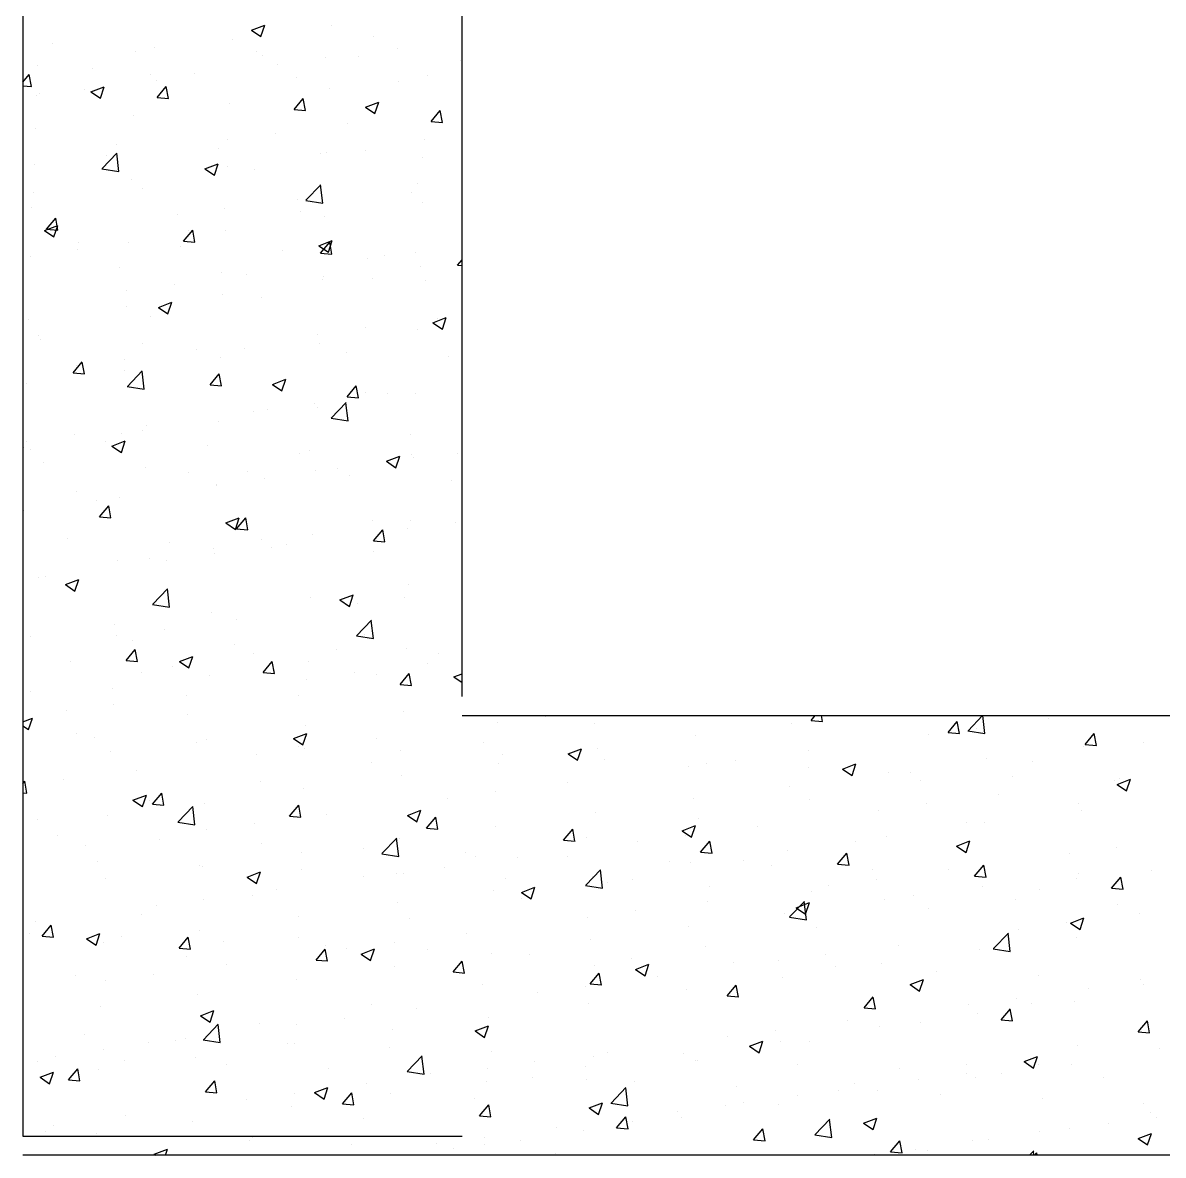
# Model space of a CAD drawing. Header units: millimetres. Extents: x 331487 to 517269, y 198509 to 399936.
# Drawn here: x 414920 to 415517, y 381929 to 382522 of the extents above; entities that cross this region are included whole.
import ezdxf

# ---------------------------------------------------------------- set-up
doc = ezdxf.new("R2010")
doc.units = ezdxf.units.MM
doc.header["$MEASUREMENT"] = 0
doc.layers.add('9th_Column', color=2, linetype='Continuous', lineweight=25)
doc.layers.add('COLUMN', color=6, linetype='Continuous')

msp = doc.modelspace()

# ---------------------------------------------------------------- linework, layer by layer
at = {"layer": '9th_Column'}
for p, q in [((414920.13, 384919.03), (414920.13, 381939.03)), ((415150.13, 382169.03), (415150.13, 384689.03)), ((415150.13, 382159.03), (419650.24, 382159.03)), ((414920.13, 381939.03), (415150.13, 381939.03)), ((419950.24, 381929.23), (414920.13, 381929.03))]:
    msp.add_line(p, q, dxfattribs=at)
at = {"layer": 'COLUMN', "color": 2, "linetype": 'Continuous'}
for p, q in [((415039.78, 382517.63), (415046.78, 382520.32)), ((415039.78, 382517.63), (415044.75, 382514.27)), ((415044.75, 382514.27), (415046.78, 382520.32)), ((415081.72, 382520.2), (415081.72, 382520.2)), ((414935.48, 382510.85), (414935.48, 382510.85)), ((415029.78, 382512.7), (415029.78, 382512.7)), ((415103.76, 382514.61), (415103.76, 382514.61)), ((414979.27, 382506.3), (414979.27, 382506.3)), ((414988.86, 382508.59), (414988.86, 382508.59)), ((415042.25, 382506.34), (415042.25, 382506.34)), ((415045.44, 382504.6), (415045.44, 382504.6)), ((415078.54, 382503.16), (415078.54, 382503.16)), ((415095.63, 382504.08), (415095.63, 382504.08)), ((415116.41, 382508.15), (415116.41, 382508.15)), ((414927.92, 382499.26), (414927.92, 382499.26)), ((414956.57, 382497.42), (414956.57, 382497.42)), ((415053.51, 382499.86), (415053.51, 382499.86)), ((415149.01, 382501.83), (415149.01, 382501.83)), ((414920.13, 382490.48), (414923.5, 382494.49)), ((414924.65, 382488.21), (414923.49, 382494.48)), ((414987.12, 382494.59), (414987.12, 382494.59)), ((414990.35, 382491.55), (414990.35, 382491.55)), ((415009.95, 382495.16), (415009.95, 382495.16)), ((415063.33, 382492.91), (415063.33, 382492.91)), ((415131.84, 382493.95), (415131.84, 382493.95)), ((414920.13, 382488.61), (414924.65, 382488.22)), ((414952.48, 382486.56), (414952.48, 382486.56)), ((414955.76, 382485.38), (414962.76, 382488.06)), ((414955.76, 382485.38), (414960.73, 382482.02)), ((414960.73, 382482.02), (414962.75, 382488.06)), ((414990.4, 382482.47), (414995.22, 382488.21)), ((414996.38, 382481.94), (414995.22, 382488.2)), ((415080.5, 382486.91), (415080.5, 382486.91)), ((415116.71, 382490.65), (415116.71, 382490.65)), ((414927.44, 382483.27), (414927.44, 382483.27)), ((414928.8, 382484.58), (414928.8, 382484.58)), ((414990.4, 382482.47), (414996.38, 382481.94)), ((415028.56, 382479.41), (415028.56, 382479.41)), ((415062.13, 382476.19), (415066.95, 382481.94)), ((415068.1, 382475.66), (415066.95, 382481.93)), ((415099.47, 382477.37), (415106.47, 382480.05)), ((415104.44, 382474.01), (415106.47, 382480.05)), ((414978.05, 382473.01), (414978.05, 382473.01)), ((415062.13, 382476.19), (415068.11, 382475.67)), ((415099.47, 382477.37), (415104.44, 382474.01)), ((415133.86, 382469.92), (415138.68, 382475.66)), ((415139.83, 382469.39), (415138.67, 382475.65)), ((415090.11, 382468.7), (415090.11, 382468.7)), ((415133.86, 382469.92), (415139.83, 382469.39)), ((414926.71, 382465.97), (414926.71, 382465.97)), ((415052.23, 382463.72), (415052.23, 382463.72)), ((414968.97, 382457.76), (414968.97, 382457.76)), ((415022.35, 382455.51), (415022.35, 382455.51)), ((415027.2, 382460.42), (415027.2, 382460.42)), ((415099.63, 382454.94), (415099.63, 382454.94)), ((415130.63, 382460.66), (415130.63, 382460.66)), ((414961.61, 382445.25), (414969.4, 382453.37)), ((414964.04, 382452.11), (414964.04, 382452.11)), ((414970.42, 382443.78), (414969.31, 382453.28)), ((415075.73, 382453.25), (415075.73, 382453.25)), ((415079.29, 382453.62), (415079.29, 382453.62)), ((415129.12, 382451), (415129.12, 382451)), ((414926.17, 382447.12), (414926.17, 382447.12)), ((414961.52, 382445.16), (414970.42, 382443.78)), ((415015.45, 382445.11), (415022.45, 382447.8)), ((415015.45, 382445.11), (415020.42, 382441.76)), ((415020.42, 382441.76), (415022.44, 382447.8)), ((415027.35, 382446.12), (415027.35, 382446.12)), ((415041.31, 382444.93), (415041.31, 382444.93)), ((414976.84, 382439.72), (414976.84, 382439.72)), ((415126.95, 382437.58), (415126.95, 382437.58)), ((414925.49, 382432.68), (414925.49, 382432.68)), ((414982.99, 382434.92), (414982.99, 382434.92)), ((415068.34, 382428.7), (415076.13, 382436.82)), ((415077.14, 382427.23), (415076.04, 382436.73)), ((415123.59, 382432.99), (415123.59, 382432.99)), ((415063.8, 382429.26), (415063.8, 382429.26)), ((415068.25, 382428.61), (415077.14, 382427.23)), ((415129.41, 382427.37), (415129.41, 382427.37)), ((414924.67, 382424.91), (414924.67, 382424.91)), ((414932.55, 382413.52), (414937.37, 382419.27)), ((414938.53, 382412.99), (414937.37, 382419.26)), ((415000.89, 382420.98), (415000.89, 382420.98)), ((415025.93, 382424.28), (415025.93, 382424.28)), ((415065.27, 382422.98), (415065.27, 382422.98)), ((415078.07, 382420.33), (415078.07, 382420.33)), ((414931.42, 382412.86), (414938.43, 382415.55)), ((414932.55, 382413.52), (414938.53, 382413)), ((414936.39, 382409.5), (414938.42, 382415.55)), ((414931.42, 382412.86), (414936.4, 382409.51)), ((414937.74, 382412.67), (414937.74, 382412.67)), ((415004.28, 382407.25), (415009.1, 382412.99)), ((415004.28, 382407.25), (415010.26, 382406.72)), ((415006.95, 382412.97), (415006.95, 382412.97)), ((415010.25, 382406.72), (415009.1, 382412.98)), ((415026.13, 382412.84), (415026.13, 382412.84)), ((415075.14, 382404.85), (415082.14, 382407.54)), ((415080.11, 382401.5), (415082.13, 382407.54)), ((414948.63, 382402.96), (414948.63, 382402.96)), ((414949.5, 382406.66), (414949.5, 382406.66)), ((414975.62, 382406.43), (414975.62, 382406.43)), ((415002.88, 382404.41), (415002.88, 382404.41)), ((415056.26, 382402.15), (415056.26, 382402.15)), ((415075.14, 382404.85), (415080.11, 382401.5)), ((415076, 382400.97), (415080.83, 382406.72)), ((415081.98, 382400.44), (415080.82, 382406.71)), ((415125.68, 382401.43), (415125.68, 382401.43)), ((414924.28, 382399.39), (414924.28, 382399.39)), ((415076, 382400.97), (415081.98, 382400.45)), ((415100.65, 382398.14), (415100.65, 382398.14)), ((415109.64, 382399.9), (415109.64, 382399.9)), ((415147.73, 382394.7), (415150.13, 382397.56)), ((414970.58, 382393.23), (414970.58, 382393.23)), ((415023.96, 382390.98), (415023.96, 382390.98)), ((415037.49, 382389.82), (415037.49, 382389.82)), ((415128.2, 382394.08), (415128.2, 382394.08)), ((415147.73, 382394.7), (415150.13, 382394.49)), ((414999.62, 382384.84), (414999.62, 382384.84)), ((415076.85, 382387.04), (415076.85, 382387.04)), ((415077.34, 382388.72), (415077.34, 382388.72)), ((415103.46, 382387.98), (415103.46, 382387.98)), ((415130.73, 382386.46), (415130.73, 382386.46)), ((414974.59, 382381.54), (414974.59, 382381.54)), ((415024.91, 382379.55), (415024.91, 382379.55)), ((415045.14, 382377.97), (415045.14, 382377.97)), ((414974.4, 382373.14), (414974.4, 382373.14)), ((414991.12, 382372.6), (414998.12, 382375.29)), ((414991.12, 382372.6), (414996.09, 382369.24)), ((414996.08, 382369.24), (414998.11, 382375.29)), ((414923.06, 382366.1), (414923.06, 382366.1)), ((414986.83, 382367.96), (414986.83, 382367.96)), ((415134.83, 382364.59), (415141.83, 382367.28)), ((415137.25, 382366.98), (415137.25, 382366.98)), ((415139.8, 382361.23), (415141.83, 382367.28)), ((415099.37, 382361.99), (415099.37, 382361.99)), ((415126.98, 382360.8), (415126.98, 382360.8)), ((415134.83, 382364.59), (415139.8, 382361.23)), ((414928.51, 382357.95), (414928.51, 382357.95)), ((414929.6, 382355.83), (414929.6, 382355.83)), ((414982.98, 382353.58), (414982.98, 382353.58)), ((415074.34, 382358.69), (415074.34, 382358.69)), ((415075.64, 382353.75), (415075.64, 382353.75)), ((415011.19, 382350.38), (415011.19, 382350.38)), ((415036.36, 382351.32), (415036.36, 382351.32)), ((415089.75, 382349.07), (415089.75, 382349.07)), ((414946.43, 382338.3), (414951.25, 382344.05)), ((414948.28, 382342.1), (414948.28, 382342.1)), ((414952.4, 382337.77), (414951.25, 382344.04)), ((414973.31, 382345.39), (414973.31, 382345.39)), ((415023.7, 382346.26), (415023.7, 382346.26)), ((415143.13, 382346.81), (415143.13, 382346.81)), ((414946.43, 382338.3), (414952.41, 382337.78)), ((414973.19, 382339.85), (414973.19, 382339.85)), ((414974.87, 382331.29), (414982.66, 382339.41)), ((414983.68, 382329.82), (414982.57, 382339.31)), ((415018.15, 382332.03), (415022.97, 382337.77)), ((415024.13, 382331.5), (415022.97, 382337.77)), ((414921.84, 382332.81), (414921.84, 382332.81)), ((414974.78, 382331.19), (414983.68, 382329.81)), ((415018.15, 382332.03), (415024.13, 382331.5)), ((415050.81, 382332.34), (415057.81, 382335.02)), ((415050.81, 382332.34), (415055.78, 382328.98)), ((415055.78, 382328.98), (415057.8, 382335.02)), ((415089.88, 382325.75), (415094.7, 382331.5)), ((415095.85, 382325.22), (415094.7, 382331.49)), ((415089.88, 382325.75), (415095.86, 382325.23)), ((415099.33, 382328.31), (415099.33, 382328.31)), ((415110.94, 382327.54), (415110.94, 382327.54)), ((415125.76, 382327.51), (415125.76, 382327.51)), ((415041.02, 382318.3), (415041.02, 382318.3)), ((415048.03, 382319.25), (415048.03, 382319.25)), ((415073.07, 382322.55), (415073.07, 382322.55)), ((415074.42, 382320.47), (415074.42, 382320.47)), ((415081.6, 382314.74), (415089.39, 382322.85)), ((415090.4, 382313.26), (415089.29, 382322.76)), ((415022.48, 382312.97), (415022.48, 382312.97)), ((415081.51, 382314.64), (415090.4, 382313.26)), ((414947.01, 382305.95), (414947.01, 382305.95)), ((414971.97, 382306.57), (414971.97, 382306.57)), ((414982.7, 382308.29), (414982.7, 382308.29)), ((414984.88, 382310.94), (414984.88, 382310.94)), ((415123.3, 382306.36), (415123.3, 382306.36)), ((414921.97, 382302.66), (414921.97, 382302.66)), ((414963.51, 382302.48), (414963.51, 382302.48)), ((414966.78, 382300.08), (414973.79, 382302.77)), ((414966.78, 382300.08), (414971.76, 382296.73)), ((414971.75, 382296.73), (414973.78, 382302.77)), ((415016.89, 382300.22), (415016.89, 382300.22)), ((414920.63, 382299.52), (414920.63, 382299.52)), ((414924.38, 382298.28), (414924.38, 382298.28)), ((415064.98, 382296.35), (415064.98, 382296.35)), ((415070.27, 382297.97), (415070.27, 382297.97)), ((415110.5, 382292.07), (415117.5, 382294.76)), ((415115.47, 382288.72), (415117.49, 382294.76)), ((415123.66, 382295.71), (415123.66, 382295.71)), ((415124.55, 382294.22), (415124.55, 382294.22)), ((415147.79, 382296.41), (415147.79, 382296.41)), ((414931.21, 382291.3), (414931.21, 382291.3)), ((414984.59, 382289.05), (414984.59, 382289.05)), ((415084.63, 382288.09), (415084.63, 382288.09)), ((415110.5, 382292.07), (415115.47, 382288.72)), ((415006.66, 382286.34), (415006.66, 382286.34)), ((415037.98, 382286.79), (415037.98, 382286.79)), ((415046.76, 382283.11), (415046.76, 382283.11)), ((415073.21, 382287.18), (415073.21, 382287.18)), ((415091.36, 382284.53), (415091.36, 382284.53)), ((415144.74, 382282.28), (415144.74, 382282.28)), ((414948.34, 382276.33), (414948.34, 382276.33)), ((415021.27, 382279.68), (415021.27, 382279.68)), ((415021.73, 382279.81), (415021.73, 382279.81)), ((414958.57, 382271.5), (414958.57, 382271.5)), ((414970.76, 382273.28), (414970.76, 382273.28)), ((414920.7, 382266.51), (414920.7, 382266.51)), ((414960.3, 382263.08), (414965.12, 382268.83)), ((414966.28, 382262.55), (414965.12, 382268.82)), ((414960.3, 382263.08), (414966.28, 382262.56)), ((415026.47, 382259.82), (415033.48, 382262.51)), ((415026.47, 382259.82), (415031.45, 382256.47)), ((415031.44, 382256.47), (415033.47, 382262.51)), ((415032.03, 382256.81), (415036.85, 382262.55)), ((415038, 382256.28), (415036.85, 382262.55)), ((415103.17, 382261.35), (415103.17, 382261.35)), ((415123.33, 382260.93), (415123.33, 382260.93)), ((415146.52, 382260.26), (415146.52, 382260.26)), ((415032.03, 382256.81), (415038.01, 382256.29)), ((415071.99, 382253.89), (415071.99, 382253.89)), ((415103.75, 382250.53), (415108.58, 382256.28)), ((415109.73, 382250), (415108.57, 382256.27)), ((415121.48, 382256.97), (415121.48, 382256.97)), ((414943.61, 382251.65), (414943.61, 382251.65)), ((414997, 382249.39), (414997, 382249.39)), ((415020.05, 382246.39), (415020.05, 382246.39)), ((415044.85, 382251.34), (415044.85, 382251.34)), ((415050.38, 382247.14), (415050.38, 382247.14)), ((415058.33, 382248.65), (415058.33, 382248.65)), ((415103.76, 382250.53), (415109.73, 382250.01)), ((414986.53, 382241.33), (414986.53, 382241.33)), ((414995.42, 382240.37), (414995.42, 382240.37)), ((415020.45, 382243.67), (415020.45, 382243.67)), ((415103.76, 382244.88), (415103.76, 382244.88)), ((414969.54, 382239.99), (414969.54, 382239.99)), ((414928.21, 382231.32), (414928.21, 382231.32)), ((414932.26, 382232.06), (414932.26, 382232.06)), ((414942.45, 382227.57), (414949.45, 382230.26)), ((414947.42, 382224.21), (414949.45, 382230.26)), ((414942.45, 382227.57), (414947.43, 382224.21)), ((414988.13, 382217.32), (414995.92, 382225.44)), ((414996.93, 382215.85), (414995.83, 382225.35)), ((415086.17, 382219.56), (415093.17, 382222.25)), ((415091.13, 382216.2), (415093.16, 382222.25)), ((415122.12, 382227.64), (415122.12, 382227.64)), ((414988.04, 382217.23), (414996.93, 382215.85)), ((415070.77, 382220.6), (415070.77, 382220.6)), ((415086.17, 382219.56), (415091.14, 382216.2)), ((415095.18, 382217.53), (415095.18, 382217.53)), ((415120.21, 382220.82), (415120.21, 382220.82)), ((415018.83, 382213.1), (415018.83, 382213.1)), ((414968.32, 382206.7), (414968.32, 382206.7)), ((414994.15, 382204.23), (414994.15, 382204.23)), ((415032.02, 382209.21), (415032.02, 382209.21)), ((415094.85, 382200.77), (415102.64, 382208.89)), ((415103.66, 382199.3), (415102.55, 382208.8)), ((414924.14, 382200.55), (414924.14, 382200.55)), ((414969.11, 382200.93), (414969.11, 382200.93)), ((414977.52, 382198.29), (414977.52, 382198.29)), ((415094.76, 382200.68), (415103.66, 382199.3)), ((415099.04, 382201.69), (415099.04, 382201.69)), ((414974.18, 382187.86), (414979, 382193.61)), ((414980.15, 382187.33), (414979, 382193.6)), ((415030.9, 382196.04), (415030.9, 382196.04)), ((415084.29, 382193.78), (415084.29, 382193.78)), ((415120.9, 382194.35), (415120.9, 382194.35)), ((414945.23, 382187.11), (414945.23, 382187.11)), ((414974.18, 382187.86), (414980.16, 382187.34)), ((415002.14, 382187.31), (415009.14, 382189.99)), ((415002.14, 382187.31), (415007.12, 382183.95)), ((415007.11, 382183.95), (415009.14, 382189.99)), ((415040.72, 382191.67), (415040.72, 382191.67)), ((415045.9, 382181.59), (415050.72, 382187.33)), ((415051.88, 382181.06), (415050.72, 382187.33)), ((415069.56, 382187.31), (415069.56, 382187.31)), ((415131.78, 382186.37), (415131.78, 382186.37)), ((415137.67, 382191.53), (415137.67, 382191.53)), ((414982.4, 382181.66), (414982.4, 382181.66)), ((414998.61, 382184.86), (414998.61, 382184.86)), ((415045.9, 382181.59), (415051.88, 382181.07)), ((415051.99, 382182.6), (415051.99, 382182.6)), ((415093.9, 382181.38), (415093.9, 382181.38)), ((415105.37, 382180.35), (415105.37, 382180.35)), ((415117.63, 382175.31), (415122.45, 382181.06)), ((415123.6, 382174.78), (415122.45, 382181.05)), ((415145.86, 382179.3), (415150.13, 382180.94)), ((415017.62, 382179.81), (415017.62, 382179.81)), ((415068.87, 382178.09), (415068.87, 382178.09)), ((415117.63, 382175.31), (415123.61, 382174.79)), ((415123, 382179.73), (415123, 382179.73)), ((415145.86, 382179.3), (415150.13, 382176.41)), ((414924.08, 382171.65), (414924.08, 382171.65)), ((414967.11, 382173.41), (414967.11, 382173.41)), ((415005.71, 382169.77), (415005.71, 382169.77)), ((415064.68, 382169.72), (415064.68, 382169.72)), ((414967.84, 382164.78), (414967.84, 382164.78)), ((414920.13, 382155.83), (414925.12, 382157.74)), ((414923.09, 382151.7), (414925.12, 382157.74)), ((414942.81, 382161.49), (414942.81, 382161.49)), ((415006.36, 382159.71), (415006.36, 382159.71)), ((415119.68, 382161.06), (415119.68, 382161.06)), ((415193.66, 382158.54), (415193.66, 382158.54)), ((415332.81, 382156.49), (415334.94, 382159.03)), ((415332.81, 382156.49), (415338.79, 382155.97)), ((415338.78, 382155.96), (415338.22, 382159.03)), ((415415.03, 382151.12), (415422.62, 382159.03)), ((415423.83, 382149.64), (415422.74, 382159.03)), ((415457.35, 382157.27), (415457.35, 382157.27)), ((414920.13, 382153.7), (414923.1, 382151.7)), ((415068.34, 382154.02), (415068.34, 382154.02)), ((415168.62, 382155.24), (415168.62, 382155.24)), ((415219.51, 382154.74), (415219.51, 382154.74)), ((415322.77, 382155.11), (415322.77, 382155.11)), ((415404.53, 382150.21), (415409.36, 382155.96)), ((415410.51, 382149.68), (415409.35, 382155.95)), ((415414.94, 382151.02), (415423.83, 382149.64)), ((415419.47, 382152.29), (415419.47, 382152.29)), ((414948.04, 382149.7), (414948.04, 382149.7)), ((414957.63, 382147.46), (414957.63, 382147.46)), ((415011.01, 382145.21), (415011.01, 382145.21)), ((415016.4, 382146.52), (415016.4, 382146.52)), ((415061.83, 382147.04), (415068.84, 382149.73)), ((415061.83, 382147.04), (415066.81, 382143.69)), ((415066.8, 382143.69), (415068.83, 382149.73)), ((415105.47, 382146.93), (415105.47, 382146.93)), ((415161.19, 382144.73), (415161.19, 382144.73)), ((415272.26, 382148.71), (415272.26, 382148.71)), ((415394.44, 382148.99), (415394.44, 382148.99)), ((415404.53, 382150.21), (415410.51, 382149.69)), ((415476.26, 382143.94), (415481.08, 382149.68)), ((415482.23, 382143.41), (415481.08, 382149.68)), ((415506.97, 382145.13), (415506.97, 382145.13)), ((414965.89, 382140.12), (414965.89, 382140.12)), ((415042.56, 382138.64), (415042.56, 382138.64)), ((415064.39, 382142.95), (415064.39, 382142.95)), ((415067.6, 382141.94), (415067.6, 382141.94)), ((415117.77, 382140.69), (415117.77, 382140.69)), ((415205.55, 382139.04), (415212.55, 382141.72)), ((415205.55, 382139.04), (415210.52, 382135.68)), ((415210.52, 382135.68), (415212.54, 382141.72)), ((415220.92, 382141.67), (415220.92, 382141.67)), ((415331.29, 382140.68), (415331.29, 382140.68)), ((415475.35, 382142.76), (415475.35, 382142.76)), ((415476.26, 382143.94), (415482.24, 382143.42)), ((415102.87, 382134.72), (415102.87, 382134.72)), ((415168.98, 382134.17), (415168.98, 382134.17)), ((415171.16, 382138.44), (415171.16, 382138.44)), ((415224.54, 382136.18), (415224.54, 382136.18)), ((415277.92, 382133.93), (415277.92, 382133.93)), ((415293.41, 382135.69), (415293.41, 382135.69)), ((415349.26, 382131.03), (415356.26, 382133.72)), ((415354.23, 382127.67), (415356.26, 382133.71)), ((415424.84, 382136.36), (415424.84, 382136.36)), ((415448.66, 382135.12), (415448.66, 382135.12)), ((414979.41, 382130.33), (414979.41, 382130.33)), ((415118.47, 382127.77), (415118.47, 382127.77)), ((415268.38, 382132.4), (415268.38, 382132.4)), ((415331.3, 382131.67), (415331.3, 382131.67)), ((415349.26, 382131.03), (415354.23, 382127.67)), ((415373.5, 382129.32), (415373.5, 382129.32)), ((415384.69, 382129.42), (415384.69, 382129.42)), ((415438.07, 382127.16), (415438.07, 382127.16)), ((414920.13, 382123.46), (414921.15, 382124.67)), ((414922.3, 382118.39), (414921.14, 382124.66)), ((414941.53, 382125.34), (414941.53, 382125.34)), ((415044.55, 382124.71), (415044.55, 382124.71)), ((415067.13, 382120.73), (415067.13, 382120.73)), ((415205.22, 382124.08), (415205.22, 382124.08)), ((415321.56, 382121.82), (415321.56, 382121.82)), ((415390.34, 382125.11), (415390.34, 382125.11)), ((415491.45, 382124.91), (415491.45, 382124.91)), ((415492.97, 382123.02), (415499.97, 382125.71)), ((415492.97, 382123.02), (415497.95, 382119.66)), ((415494.2, 382126.15), (415494.2, 382126.15)), ((415497.94, 382119.66), (415499.97, 382125.7)), ((414920.13, 382118.59), (414922.3, 382118.4)), ((414977.81, 382114.79), (414984.81, 382117.48)), ((414977.81, 382114.79), (414982.79, 382111.44)), ((414982.78, 382111.44), (414984.81, 382117.48)), ((414986.24, 382114.7), (414986.24, 382114.7)), ((414988.05, 382112.65), (414992.87, 382118.39)), ((414994.03, 382112.11), (414992.87, 382118.38)), ((415142.32, 382115.8), (415142.32, 382115.8)), ((415167.35, 382119.1), (415167.35, 382119.1)), ((415271.05, 382115.42), (415271.05, 382115.42)), ((415332.02, 382115.1), (415332.02, 382115.1)), ((415431.04, 382117.83), (415431.04, 382117.83)), ((414988.05, 382112.65), (414994.03, 382112.12)), ((415001.39, 382103.36), (415009.18, 382111.48)), ((415010.19, 382101.89), (415009.09, 382111.39)), ((415015.19, 382113.23), (415015.19, 382113.23)), ((415059.78, 382106.37), (415064.6, 382112.12)), ((415065.75, 382105.84), (415064.6, 382112.11)), ((415121.52, 382106.78), (415128.53, 382109.47)), ((415126.49, 382103.43), (415128.52, 382109.47)), ((415368.13, 382109.55), (415368.13, 382109.55)), ((415393.17, 382112.85), (415393.17, 382112.85)), ((415472.62, 382113.16), (415472.62, 382113.16)), ((415474.13, 382109.47), (415474.13, 382109.47)), ((414927.92, 382104.69), (414927.92, 382104.69)), ((414964.68, 382106.83), (414964.68, 382106.83)), ((415001.3, 382103.27), (415010.19, 382101.89)), ((415059.78, 382106.37), (415065.76, 382105.85)), ((415079.16, 382107.49), (415079.16, 382107.49)), ((415121.52, 382106.78), (415126.5, 382103.43)), ((415131.51, 382100.09), (415136.33, 382105.84)), ((415137.48, 382099.56), (415136.32, 382105.83)), ((415219.7, 382108.38), (415219.7, 382108.38)), ((415273.7, 382105.09), (415273.7, 382105.09)), ((415414.3, 382103.15), (415414.3, 382103.15)), ((415423.62, 382103.07), (415423.62, 382103.07)), ((415016.25, 382099.2), (415016.25, 382099.2)), ((415041.29, 382102.5), (415041.29, 382102.5)), ((415131.51, 382100.09), (415137.48, 382099.57)), ((415167.76, 382100.88), (415167.76, 382100.88)), ((415203.23, 382093.82), (415208.05, 382099.56)), ((415209.2, 382093.29), (415208.05, 382099.56)), ((415265.24, 382098.77), (415272.24, 382101.46)), ((415265.24, 382098.77), (415270.21, 382095.42)), ((415270.21, 382095.42), (415272.23, 382101.46)), ((415304.98, 382101.24), (415304.98, 382101.24)), ((414938.15, 382096.36), (414938.15, 382096.36)), ((414953.1, 382090.89), (414953.1, 382090.89)), ((414991.54, 382094.11), (414991.54, 382094.11)), ((415044.92, 382091.85), (415044.92, 382091.85)), ((415108.11, 382086.81), (415115.9, 382094.93)), ((415116.92, 382085.34), (415115.81, 382094.83)), ((415117.25, 382094.48), (415117.25, 382094.48)), ((415203.23, 382093.82), (415209.21, 382093.3)), ((415215.38, 382095.08), (415215.38, 382095.08)), ((415242.07, 382092.95), (415242.07, 382092.95)), ((415267.11, 382096.25), (415267.11, 382096.25)), ((415274.96, 382087.54), (415279.78, 382093.29)), ((415280.93, 382087.01), (415279.77, 382093.28)), ((415355.98, 382093.14), (415355.98, 382093.14)), ((415372.28, 382096.03), (415372.28, 382096.03)), ((415408.95, 382090.77), (415415.95, 382093.45)), ((415413.92, 382087.41), (415415.95, 382093.45)), ((415065.91, 382087.44), (415065.91, 382087.44)), ((415098.3, 382089.59), (415098.3, 382089.59)), ((415108.02, 382086.71), (415116.92, 382085.33)), ((415151.68, 382087.34), (415151.68, 382087.34)), ((415157.06, 382085.07), (415157.06, 382085.07)), ((415205.07, 382085.08), (415205.07, 382085.08)), ((415274.96, 382087.54), (415280.93, 382087.02)), ((415320.34, 382088.53), (415320.34, 382088.53)), ((415346.68, 382081.27), (415351.5, 382087.01)), ((415352.66, 382080.74), (415351.5, 382087.01)), ((415408.95, 382090.77), (415413.92, 382087.41)), ((415467.89, 382086.71), (415467.89, 382086.71)), ((415492.92, 382090), (415492.92, 382090)), ((414959.24, 382082.93), (414959.24, 382082.93)), ((415012.62, 382080.67), (415012.62, 382080.67)), ((415013.97, 382079.94), (415013.97, 382079.94)), ((415141.04, 382079.65), (415141.04, 382079.65)), ((415178.92, 382084.64), (415178.92, 382084.64)), ((415258.45, 382082.83), (415258.45, 382082.83)), ((415269.83, 382082.13), (415269.83, 382082.13)), ((415297.66, 382083.13), (415297.66, 382083.13)), ((415311.83, 382080.57), (415311.83, 382080.57)), ((415346.68, 382081.27), (415352.66, 382080.75)), ((415418.41, 382074.99), (415423.23, 382080.74)), ((415424.38, 382074.46), (415423.23, 382080.73)), ((414963.46, 382073.54), (414963.46, 382073.54)), ((415037.5, 382074.53), (415044.5, 382077.22)), ((415037.5, 382074.53), (415042.48, 382071.17)), ((415042.47, 382071.17), (415044.5, 382077.22)), ((415066, 382078.42), (415066, 382078.42)), ((415098.74, 382075.06), (415098.74, 382075.06)), ((415116.01, 382076.36), (415116.01, 382076.36)), ((415119.39, 382076.16), (415119.39, 382076.16)), ((415172.77, 382073.91), (415172.77, 382073.91)), ((415214.84, 382070.26), (415222.63, 382078.37)), ((415218.49, 382075.09), (415218.49, 382075.09)), ((415223.64, 382068.78), (415222.53, 382078.28)), ((415239.34, 382073.12), (415239.34, 382073.12)), ((415365.21, 382078.32), (415365.21, 382078.32)), ((415366.86, 382073.41), (415366.86, 382073.41)), ((415404.73, 382078.39), (415404.73, 382078.39)), ((415418.41, 382074.99), (415424.39, 382074.47)), ((415418.59, 382076.06), (415418.59, 382076.06)), ((415471.98, 382073.81), (415471.98, 382073.81)), ((415472.92, 382076.18), (415472.92, 382076.18)), ((415490.14, 382068.72), (415494.96, 382074.46)), ((415496.11, 382068.19), (415494.95, 382074.46)), ((415510.81, 382078.17), (415510.81, 382078.17)), ((415052.85, 382068.04), (415052.85, 382068.04)), ((415166.55, 382067.59), (415166.55, 382067.59)), ((415181.22, 382066.52), (415188.22, 382069.21)), ((415186.18, 382063.16), (415188.21, 382069.21)), ((415214.75, 382070.16), (415223.64, 382068.78)), ((415226.15, 382071.65), (415226.15, 382071.65)), ((415279.53, 382069.4), (415279.53, 382069.4)), ((415332.91, 382067.14), (415332.91, 382067.14)), ((415341.83, 382070.11), (415341.83, 382070.11)), ((415422.41, 382069.78), (415422.41, 382069.78)), ((415452.49, 382068.16), (415452.49, 382068.16)), ((415490.14, 382068.72), (415496.11, 382068.2)), ((415014.98, 382063.06), (415014.98, 382063.06)), ((415040.43, 382065.05), (415040.43, 382065.05)), ((415116.04, 382061.19), (415116.04, 382061.19)), ((415181.02, 382063.11), (415181.02, 382063.11)), ((415181.22, 382066.52), (415186.19, 382063.17)), ((415278.67, 382061.8), (415278.67, 382061.8)), ((415321.56, 382053.7), (415329.35, 382061.82)), ((415324.93, 382058.51), (415331.93, 382061.2)), ((415330.36, 382052.23), (415329.26, 382061.73)), ((415329.9, 382055.16), (415331.93, 382061.2)), ((415371.06, 382062.74), (415371.06, 382062.74)), ((415386.3, 382064.88), (415386.3, 382064.88)), ((415439.68, 382062.63), (415439.68, 382062.63)), ((414982.11, 382055.03), (414982.11, 382055.03)), ((414989.95, 382059.76), (414989.95, 382059.76)), ((415240.8, 382056.81), (415240.8, 382056.81)), ((415319.12, 382055.24), (415319.12, 382055.24)), ((415324.93, 382058.51), (415329.9, 382055.16)), ((415394.17, 382058.15), (415394.17, 382058.15)), ((415493.06, 382060.37), (415493.06, 382060.37)), ((415504.49, 382055.55), (415504.49, 382055.55)), ((414926.79, 382051.45), (414926.79, 382051.45)), ((414930.2, 382043.7), (414935.02, 382049.45)), ((414936.18, 382043.17), (414935.02, 382049.44)), ((415064.69, 382054.15), (415064.69, 382054.15)), ((415122.71, 382053.1), (415122.71, 382053.1)), ((415215.76, 382053.51), (415215.76, 382053.51)), ((415321.47, 382053.61), (415330.36, 382052.23)), ((415466.62, 382050.56), (415466.62, 382050.56)), ((415468.64, 382050.5), (415475.64, 382053.19)), ((415468.64, 382050.5), (415473.62, 382047.15)), ((415473.61, 382047.15), (415475.64, 382053.19)), ((414923.79, 382045.02), (414923.79, 382045.02)), ((414930.2, 382043.7), (414936.18, 382043.18)), ((414953.48, 382042.28), (414960.48, 382044.96)), ((414958.45, 382038.92), (414960.48, 382044.96)), ((414971.64, 382043.27), (414971.64, 382043.27)), ((415001.93, 382037.43), (415006.75, 382043.17)), ((415007.9, 382036.9), (415006.75, 382043.16)), ((415012.75, 382046.65), (415012.75, 382046.65)), ((415064.39, 382043.09), (415064.39, 382043.09)), ((415152.61, 382045.2), (415152.61, 382045.2)), ((415268.61, 382048.84), (415268.61, 382048.84)), ((415335.85, 382048.14), (415335.85, 382048.14)), ((415428.28, 382037.15), (415436.07, 382045.27)), ((415437.09, 382035.68), (415435.98, 382045.18)), ((415441.58, 382047.27), (415441.58, 382047.27)), ((414953.48, 382042.28), (414958.45, 382038.92)), ((414962.24, 382040.25), (414962.24, 382040.25)), ((415001.93, 382037.43), (415007.91, 382036.9)), ((415025.02, 382041.02), (415025.02, 382041.02)), ((415078.41, 382038.76), (415078.41, 382038.76)), ((415114.74, 382040.21), (415114.74, 382040.21)), ((415217.27, 382041.8), (415217.27, 382041.8)), ((415277.53, 382038.12), (415277.53, 382038.12)), ((415378.43, 382038.95), (415378.43, 382038.95)), ((415428.19, 382037.06), (415437.09, 382035.68)), ((415471.7, 382042.9), (415471.7, 382042.9)), ((415006.07, 382033.08), (415006.07, 382033.08)), ((415073.65, 382031.15), (415078.48, 382036.9)), ((415073.65, 382031.15), (415079.63, 382030.63)), ((415079.63, 382030.62), (415078.47, 382036.89)), ((415089.7, 382036.92), (415089.7, 382036.92)), ((415097.19, 382034.27), (415104.19, 382036.96)), ((415097.19, 382034.27), (415102.17, 382030.91)), ((415102.16, 382030.91), (415104.19, 382036.95)), ((415131.79, 382036.51), (415131.79, 382036.51)), ((415165.33, 382034.3), (415165.33, 382034.3)), ((415185.17, 382034.25), (415185.17, 382034.25)), ((415238.55, 382032), (415238.55, 382032)), ((415340.55, 382033.96), (415340.55, 382033.96)), ((415421.19, 382036.49), (415421.19, 382036.49)), ((415026.55, 382028.6), (415026.55, 382028.6)), ((415114.82, 382027.9), (415114.82, 382027.9)), ((415145.38, 382024.88), (415150.13, 382030.54)), ((415150.13, 382030.54), (415150.2, 382030.62)), ((415151.35, 382024.35), (415150.2, 382030.61)), ((415219.22, 382028.11), (415219.22, 382028.11)), ((415240.91, 382026.26), (415247.91, 382028.95)), ((415240.91, 382026.26), (415245.88, 382022.9)), ((415245.88, 382022.9), (415247.9, 382028.95)), ((415291.93, 382029.74), (415291.93, 382029.74)), ((415315.52, 382030.67), (415315.52, 382030.67)), ((415345.32, 382027.49), (415345.32, 382027.49)), ((415369.85, 382029.45), (415369.85, 382029.45)), ((415398.7, 382025.23), (415398.7, 382025.23)), ((414947.75, 382023.07), (414947.75, 382023.07)), ((414963.64, 382020.32), (414963.64, 382020.32)), ((414988.67, 382023.62), (414988.67, 382023.62)), ((415063.48, 382020.86), (415063.48, 382020.86)), ((415145.38, 382024.88), (415150.13, 382024.46)), ((415150.13, 382024.46), (415151.36, 382024.35)), ((415217.11, 382018.6), (415221.93, 382024.35)), ((415223.08, 382018.07), (415221.92, 382024.34)), ((415252.37, 382022.35), (415252.37, 382022.35)), ((415317.91, 382021.95), (415317.91, 382021.95)), ((415384.62, 382018.25), (415391.62, 382020.94)), ((415389.59, 382014.89), (415391.62, 382020.94)), ((415452.08, 382022.98), (415452.08, 382022.98)), ((415505.46, 382020.72), (415505.46, 382020.72)), ((415011.54, 382013.36), (415011.54, 382013.36)), ((415160.9, 382018.1), (415160.9, 382018.1)), ((415189.46, 382014.07), (415189.46, 382014.07)), ((415214.49, 382017.37), (415214.49, 382017.37)), ((415217.11, 382018.6), (415223.08, 382018.08)), ((415267.4, 382015.55), (415267.4, 382015.55)), ((415288.83, 382012.33), (415293.65, 382018.07)), ((415294.81, 382011.79), (415293.65, 382018.06)), ((415384.62, 382018.25), (415389.59, 382014.9)), ((415478.18, 382016.11), (415478.18, 382016.11)), ((415506.68, 382018.5), (415506.68, 382018.5)), ((415102.58, 382008.09), (415102.58, 382008.09)), ((415216.05, 382008.51), (415216.05, 382008.51)), ((415288.83, 382012.33), (415294.81, 382011.8)), ((415360.56, 382006.05), (415365.38, 382011.8)), ((415366.53, 382005.52), (415365.38, 382011.79)), ((415415.28, 382007.82), (415415.28, 382007.82)), ((415440.31, 382011.12), (415440.31, 382011.12)), ((415448.36, 382008.49), (415448.36, 382008.49)), ((415470.49, 382009.61), (415470.49, 382009.61)), ((414961.03, 382006.96), (414961.03, 382006.96)), ((415013.17, 382002.01), (415020.17, 382004.7)), ((415013.17, 382002.01), (415018.15, 381998.66)), ((415018.14, 381998.66), (415020.17, 382004.7)), ((415126.3, 382005.76), (415126.3, 382005.76)), ((415360.56, 382006.05), (415366.54, 382005.53)), ((415419.98, 382003.2), (415419.98, 382003.2)), ((415432.28, 381999.77), (415437.11, 382005.52)), ((415438.26, 381999.24), (415437.1, 382005.51)), ((415014.65, 381989.4), (415022.44, 381997.51)), ((415023.45, 381987.92), (415022.34, 381997.42)), ((415044.26, 381998.08), (415044.26, 381998.08)), ((415063.4, 381997.48), (415063.4, 381997.48)), ((415088.43, 382000.77), (415088.43, 382000.77)), ((415156.88, 381994.01), (415163.89, 381996.69)), ((415161.85, 381990.65), (415163.88, 381996.69)), ((415164.12, 382001.01), (415164.12, 382001.01)), ((415352.12, 381999.51), (415352.12, 381999.51)), ((415368.63, 381996.16), (415368.63, 381996.16)), ((415390.04, 381998.48), (415390.04, 381998.48)), ((415432.28, 381999.77), (415438.26, 381999.25)), ((415504.01, 381993.5), (415508.83, 381999.24)), ((415509.98, 381992.97), (415508.83, 381999.24)), ((414952.17, 381992.18), (414952.17, 381992.18)), ((415005.55, 381989.92), (415005.55, 381989.92)), ((415014.56, 381989.3), (415023.45, 381987.92)), ((415113.61, 381994.61), (415113.61, 381994.61)), ((415156.88, 381994.01), (415161.86, 381990.65)), ((415289.21, 381991.23), (415289.21, 381991.23)), ((415314.25, 381994.52), (415314.25, 381994.52)), ((415504.01, 381993.5), (415509.99, 381992.98)), ((414962.37, 381984.18), (414962.37, 381984.18)), ((414985.94, 381988.07), (414985.94, 381988.07)), ((415000.24, 381989.16), (415000.24, 381989.16)), ((415058.93, 381987.66), (415058.93, 381987.66)), ((415062.26, 381987.57), (415062.26, 381987.57)), ((415112.31, 381985.41), (415112.31, 381985.41)), ((415300.6, 381986), (415307.6, 381988.69)), ((415300.6, 381986), (415305.57, 381982.64)), ((415305.57, 381982.64), (415307.59, 381988.68)), ((415316.69, 381988.67), (415316.69, 381988.67)), ((415331.72, 381988.47), (415331.72, 381988.47)), ((415472.32, 381986.53), (415472.32, 381986.53)), ((415515.03, 381984.98), (415515.03, 381984.98)), ((414927.62, 381978.06), (414927.62, 381978.06)), ((414937.33, 381980.88), (414937.33, 381980.88)), ((414973.25, 381978.74), (414973.25, 381978.74)), ((415010.32, 381980.07), (415010.32, 381980.07)), ((415121.37, 381972.84), (415129.16, 381980.96)), ((415130.17, 381971.37), (415129.07, 381980.87)), ((415165.7, 381983.15), (415165.7, 381983.15)), ((415188.18, 381977.93), (415188.18, 381977.93)), ((415219.08, 381980.9), (415219.08, 381980.9)), ((415226.06, 381982.91), (415226.06, 381982.91)), ((415266.18, 381982.26), (415266.18, 381982.26)), ((415272.46, 381978.64), (415272.46, 381978.64)), ((415273.41, 381978.46), (415273.41, 381978.46)), ((415444.31, 381977.99), (415451.31, 381980.68)), ((415444.31, 381977.99), (415449.28, 381974.63)), ((415449.28, 381974.63), (415451.31, 381980.67)), ((414929.15, 381969.76), (414936.15, 381972.45)), ((414934.12, 381966.41), (414936.15, 381972.45)), ((414944.08, 381968.48), (414948.9, 381974.23)), ((414950.05, 381967.95), (414948.89, 381974.22)), ((414959.81, 381973.67), (414959.81, 381973.67)), ((415026.63, 381976.49), (415026.63, 381976.49)), ((415080.02, 381974.23), (415080.02, 381974.23)), ((415121.28, 381972.75), (415130.17, 381971.37)), ((415133.4, 381971.98), (415133.4, 381971.98)), ((415163.15, 381974.63), (415163.15, 381974.63)), ((415214.84, 381975.22), (415214.84, 381975.22)), ((415325.84, 381976.39), (415325.84, 381976.39)), ((415379.23, 381974.13), (415379.23, 381974.13)), ((415414, 381976.52), (415414, 381976.52)), ((415414, 381971.68), (415414, 381971.68)), ((415432.61, 381971.88), (415432.61, 381971.88)), ((415451.88, 381976.66), (415451.88, 381976.66)), ((415469.27, 381976.32), (415469.27, 381976.32)), ((414929.15, 381969.76), (414934.12, 381966.41)), ((414944.08, 381968.48), (414950.05, 381967.96)), ((415015.8, 381962.21), (415020.62, 381967.95)), ((415021.78, 381961.68), (415020.62, 381967.94)), ((415100, 381966.32), (415100, 381966.32)), ((415162.9, 381967.72), (415162.9, 381967.72)), ((415186.78, 381969.72), (415186.78, 381969.72)), ((415215.09, 381968.45), (415215.09, 381968.45)), ((415240.16, 381967.47), (415240.16, 381967.47)), ((415355.69, 381966.51), (415355.69, 381966.51)), ((415388.97, 381968.38), (415388.97, 381968.38)), ((415418.76, 381969.91), (415418.76, 381969.91)), ((415485.99, 381969.62), (415485.99, 381969.62)), ((415015.8, 381962.21), (415021.78, 381961.68)), ((415062.12, 381961.33), (415062.12, 381961.33)), ((415072.86, 381961.75), (415079.86, 381964.44)), ((415072.86, 381961.75), (415077.84, 381958.4)), ((415077.83, 381958.4), (415079.86, 381964.44)), ((415087.53, 381955.93), (415092.35, 381961.68)), ((415093.5, 381955.4), (415092.35, 381961.67)), ((415112.39, 381961.32), (415112.39, 381961.32)), ((415228.09, 381956.29), (415235.88, 381964.41)), ((415236.9, 381954.82), (415235.79, 381964.32)), ((415293.55, 381965.21), (415293.55, 381965.21)), ((415325.81, 381960.07), (415325.81, 381960.07)), ((415346.93, 381962.95), (415346.93, 381962.95)), ((415367.42, 381962.87), (415367.42, 381962.87)), ((415400.31, 381960.7), (415400.31, 381960.7)), ((415037.09, 381958.03), (415037.09, 381958.03)), ((415061.05, 381954.28), (415061.05, 381954.28)), ((415087.53, 381955.93), (415093.51, 381955.41)), ((415156.77, 381958.44), (415156.77, 381958.44)), ((415159.26, 381949.66), (415164.08, 381955.4)), ((415165.23, 381949.13), (415164.07, 381955.39)), ((415216.57, 381953.74), (415223.58, 381956.43)), ((415216.57, 381953.74), (415221.55, 381950.39)), ((415221.54, 381950.39), (415223.57, 381956.43)), ((415228, 381956.2), (415236.9, 381954.82)), ((415287.94, 381955.08), (415287.94, 381955.08)), ((415297.37, 381956.5), (415297.37, 381956.5)), ((415315.48, 381955.38), (415315.48, 381955.38)), ((415453.69, 381958.44), (415453.69, 381958.44)), ((415507.07, 381956.19), (415507.07, 381956.19)), ((414973.93, 381949.72), (414973.93, 381949.72)), ((415098.45, 381948.43), (415098.45, 381948.43)), ((415159.26, 381949.66), (415165.23, 381949.13)), ((415230.98, 381943.38), (415235.8, 381949.13)), ((415236.96, 381942.85), (415235.8, 381949.12)), ((415262.91, 381951.79), (415262.91, 381951.79)), ((415264.97, 381948.97), (415264.97, 381948.97)), ((415334.82, 381939.74), (415342.61, 381947.86)), ((415343.62, 381938.27), (415342.52, 381947.77)), ((415360.29, 381945.74), (415367.29, 381948.42)), ((415365.26, 381942.38), (415367.28, 381948.42)), ((415510.51, 381951.54), (415510.51, 381951.54)), ((415513.76, 381948.83), (415513.76, 381948.83)), ((414936.06, 381944.73), (414936.06, 381944.73)), ((415009.11, 381946.78), (415009.11, 381946.78)), ((415199.75, 381943.47), (415199.75, 381943.47)), ((415213.62, 381941.93), (415213.62, 381941.93)), ((415230.98, 381943.38), (415236.96, 381942.86)), ((415239.05, 381946.49), (415239.05, 381946.49)), ((415302.71, 381937.11), (415307.53, 381942.85)), ((415308.68, 381936.58), (415307.52, 381942.84)), ((415360.29, 381945.74), (415365.26, 381942.38)), ((415452.19, 381941.53), (415452.19, 381941.53)), ((415468.05, 381943.03), (415468.05, 381943.03)), ((415488.72, 381945.54), (415488.72, 381945.54)), ((414932.27, 381941.34), (414932.27, 381941.34)), ((414958.6, 381940.38), (414958.6, 381940.38)), ((414985.65, 381939.09), (414985.65, 381939.09)), ((415039.04, 381936.83), (415039.04, 381936.83)), ((415040.13, 381938.42), (415040.13, 381938.42)), ((415161.88, 381938.49), (415161.88, 381938.49)), ((415180.73, 381936.48), (415180.73, 381936.48)), ((415302.71, 381937.11), (415308.68, 381936.58)), ((415334.73, 381939.65), (415343.62, 381938.27)), ((415374.43, 381930.83), (415379.25, 381936.58)), ((415380.41, 381930.3), (415379.25, 381936.57)), ((415417.54, 381936.63), (415417.54, 381936.63)), ((415425.57, 381937.22), (415425.57, 381937.22)), ((415504, 381937.73), (415511, 381940.41)), ((415504, 381937.73), (415508.97, 381934.37)), ((415508.97, 381934.37), (415511, 381940.41)), ((414988.84, 381929.5), (414995.84, 381932.19)), ((414994.78, 381929.03), (414995.84, 381932.19)), ((415092.42, 381934.58), (415092.42, 381934.58)), ((415136.84, 381935.19), (415136.84, 381935.19)), ((415145.8, 381932.32), (415145.8, 381932.32)), ((415161.68, 381934.44), (415161.68, 381934.44)), ((415199.18, 381930.07), (415199.18, 381930.07)), ((415374.43, 381930.83), (415380.41, 381930.31)), ((415387.7, 381932.24), (415387.7, 381932.24)), ((415393.88, 381931.52), (415393.88, 381931.52)), ((415447.17, 381929.05), (415449.33, 381931.31)), ((415449.49, 381929.05), (415449.24, 381931.21)), ((415449.93, 381929.05), (415450.98, 381930.3)), ((415451.21, 381929.05), (415450.98, 381930.29)), ((414988.84, 381929.5), (414989.54, 381929.03)), ((415366.2, 381929.58), (415366.2, 381929.58))]:
    msp.add_line(p, q, dxfattribs=at)

doc.saveas('drawing.dxf')
